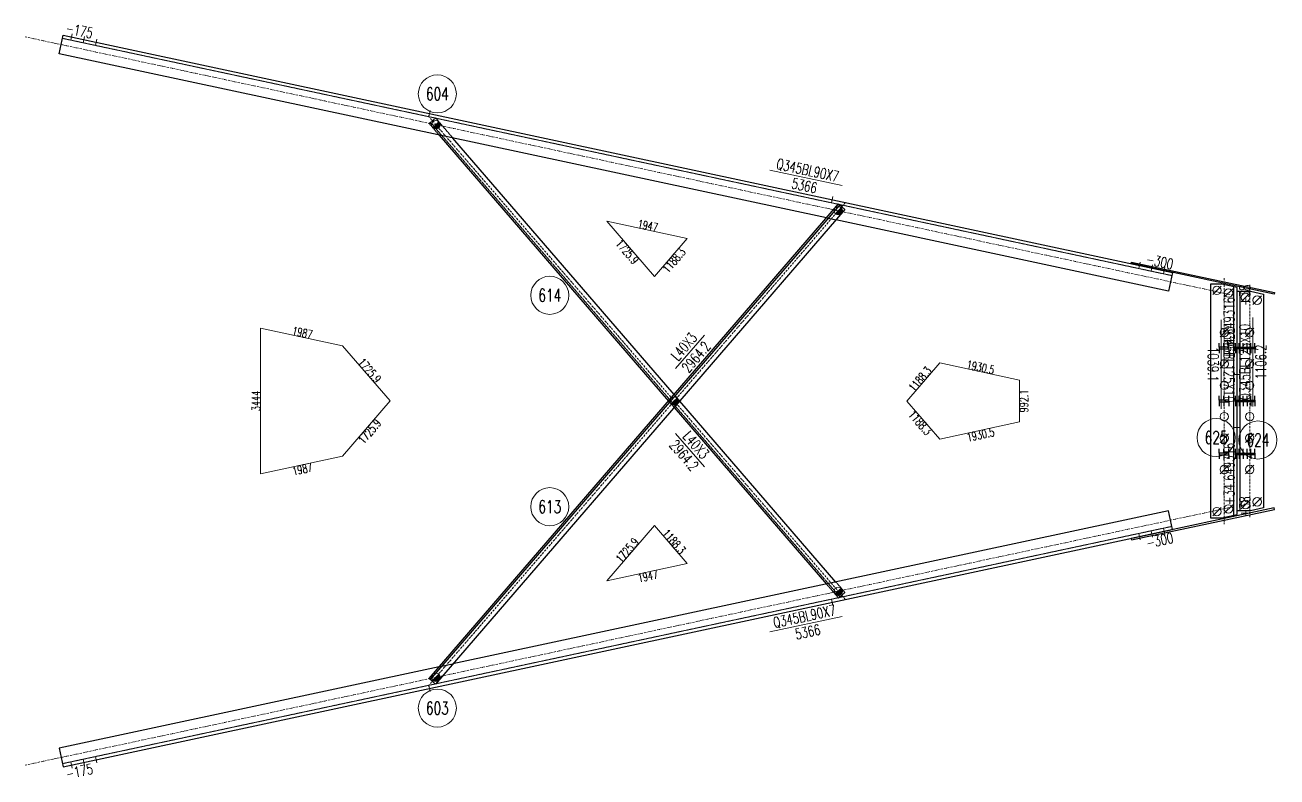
# Model space of a CAD drawing. Extents: x 4047 to 43290, y -150151 to -101862.
# Drawn here: x 4047 to 9969, y -139451 to -135895 of the extents above; entities that cross this region are included whole.
import ezdxf
from ezdxf.enums import TextEntityAlignment as Align

# ---------------------------------------------------------------- set-up
doc = ezdxf.new("R2010")
doc.units = 0
doc.header["$MEASUREMENT"] = 0
doc.linetypes.add('Dash', pattern=[2.75, 2, -0.75])
doc.linetypes.add('DashDot', pattern=[15.6, 9, -3, 0.6, -3])
doc.layers.get('0').update_dxf_attribs({"linetype": 'CONTINUOUS', "lineweight": 25})
doc.styles.get("Standard").update_dxf_attribs({"font": 'simplex.shx', "width": 0.7, "height": 3, "bigfont": 'gbhzfs.shx'})

# ---------------------------------------------------------------- blocks, each defined once
blk = doc.blocks.new('M20X45S')
at = {"color": 3, "linetype": 'Continuous', "lineweight": 13}
blk.add_circle((0, 0), 1, dxfattribs=at)
blk = doc.blocks.new('M20X55S')
at = {"color": 3, "linetype": 'Continuous', "lineweight": 13}
blk.add_line((-1, -1), (1, 1), dxfattribs=at)
blk.add_circle((0, 0), 1, dxfattribs=at)
blk = doc.blocks.new('M16X40S')
at = {"color": 3, "linetype": 'Continuous', "lineweight": 13}
blk.add_line((-0.707, -0.707), (0.707, 0.707), dxfattribs=at)
blk.add_circle((0, 0), 1, dxfattribs=at)
for radius in [0.9, 0.8, 0.7, 0.6, 0.5, 0.4, 0.3, 0.2, 0.1]:
    blk.add_arc((0, 0), radius, 225, 45, dxfattribs=at)

msp = doc.modelspace()

# ---------------------------------------------------------------- linework, layer by layer
at = {"color": 2, "linetype": 'DashDot', "lineweight": 15}
for p, q in [((4047.19859, -135950.90375), (9759.15723, -137171.95904)), ((5954.3667, -136324.64633), (7930.22142, -138614.1269)), ((5954.36676, -139021.14561), (7930.22148, -136731.66447)), ((9720.19287, -138256.00631), (9720.19287, -137089.78535)), ((9840.35989, -138222.43476), (9840.35989, -137123.3569)), ((4047.19859, -139394.88791), (9759.15723, -138173.83261))]:
    msp.add_line(p, q, dxfattribs=at)
at = {"color": 1, "linetype": 'Dash', "lineweight": 20}
for p, q in [((4224.60347, -135958.15008), (9472.0571, -137079.90733)), ((5989.10832, -136334.291), (5958.82608, -136360.42501)), ((5958.82608, -136360.42501), (6006.60325, -136415.78581)), ((5964.88253, -136355.1982), (7901.53625, -138599.25542)), ((6071.39232, -136429.63588), (5989.10832, -136334.291)), ((7883.063, -136816.91986), (7838.45617, -136807.38418)), ((9475.17494, -137065.23493), (9475.19283, -137065.23875)), ((9780.19287, -137426.89583), (9780.19287, -137418.89583)), ((9780.35989, -137426.89583), (9780.35989, -137418.89583)), ((7091.50733, -137672.89584), (7117.92545, -137703.5073)), ((7144.34358, -137672.89584), (7117.92545, -137642.28438)), ((9780.19287, -137676.89583), (9780.19287, -137668.89583)), ((9780.35989, -137676.89583), (9780.35989, -137668.89583)), ((9780.19287, -137926.89583), (9780.19287, -137918.89583)), ((9780.35989, -137926.89583), (9780.35989, -137918.89583)), ((4224.60347, -139387.64158), (9472.0571, -138265.88432)), ((9475.17494, -138280.55673), (9475.19283, -138280.5529)), ((7838.45632, -138538.40745), (7895.4798, -138604.48223)), ((7925.76204, -138578.34822), (7883.06315, -138528.87177)), ((7895.4798, -138604.48223), (7925.76204, -138578.34822)), ((6071.39267, -138916.15571), (6006.60361, -138930.00577))]:
    msp.add_line(p, q, dxfattribs=at)
at = {"color": 7, "linetype": 'Continuous', "lineweight": 13}
for p, q in [((7570.58683, -136581.39329), (7912.85368, -136654.56026)), ((9705.35989, -137709.71619), (9705.35989, -137289.71619)), ((9855.19287, -137698.52567), (9855.19287, -137278.52567)), ((7124.54767, -137519.81804), (7261.75118, -137360.83628)), ((7124.54761, -137825.97355), (7261.75114, -137984.95528)), ((7570.58683, -138764.39837), (7912.85368, -138691.23139))]:
    msp.add_line(p, q, dxfattribs=at)
at = {"color": 7, "linetype": 'Continuous', "lineweight": 30}
for p, q in [((5964.88259, -138990.59373), (7901.53631, -136746.53595)), ((9765.19287, -138212.59786), (9765.19287, -137133.1938)), ((9795.35989, -138192.43476), (9795.35989, -137153.3569)), ((9695.27145, -137418.89583), (9695.27145, -137398.89583)), ((9695.27145, -137426.89583), (9695.27145, -137446.89583)), ((9718.24373, -137418.89583), (9718.24373, -137398.89583)), ((9718.24373, -137426.89583), (9718.24373, -137446.89583)), ((9741.21601, -137418.89583), (9741.21601, -137398.89583)), ((9741.21601, -137426.89583), (9741.21601, -137446.89583)), ((9772.30789, -137418.89583), (9772.30789, -137398.89583)), ((9772.30789, -137426.89583), (9772.30789, -137446.89583)), ((9790.69789, -137418.89583), (9790.69789, -137398.89583)), ((9790.69789, -137426.89583), (9790.69789, -137446.89583)), ((9809.0879, -137418.89583), (9809.0879, -137398.89583)), ((9809.0879, -137426.89583), (9809.0879, -137446.89583)), ((9827.47791, -137418.89583), (9827.47791, -137398.89583)), ((9827.47791, -137426.89583), (9827.47791, -137446.89583)), ((9845.86791, -137418.89583), (9845.86791, -137398.89583)), ((9845.86791, -137426.89583), (9845.86791, -137446.89583)), ((9864.25792, -137418.89583), (9864.25792, -137398.89583)), ((9864.25792, -137426.89583), (9864.25792, -137446.89583)), ((9695.27145, -137668.89583), (9695.27145, -137648.89583)), ((9695.27145, -137676.89583), (9695.27145, -137696.89583)), ((9718.24373, -137668.89583), (9718.24373, -137648.89583)), ((9718.24373, -137676.89583), (9718.24373, -137696.89583)), ((9741.21601, -137668.89583), (9741.21601, -137648.89583)), ((9741.21601, -137676.89583), (9741.21601, -137696.89583)), ((9772.30789, -137668.89583), (9772.30789, -137648.89583)), ((9772.30789, -137676.89583), (9772.30789, -137696.89583)), ((9790.69789, -137668.89583), (9790.69789, -137648.89583)), ((9790.69789, -137676.89583), (9790.69789, -137696.89583)), ((9809.0879, -137668.89583), (9809.0879, -137648.89583)), ((9809.0879, -137676.89583), (9809.0879, -137696.89583)), ((9827.47791, -137668.89583), (9827.47791, -137648.89583)), ((9827.47791, -137676.89583), (9827.47791, -137696.89583)), ((9845.86791, -137668.89583), (9845.86791, -137648.89583)), ((9845.86791, -137676.89583), (9845.86791, -137696.89583)), ((9864.25792, -137668.89583), (9864.25792, -137648.89583)), ((9864.25792, -137676.89583), (9864.25792, -137696.89583)), ((9695.27145, -137918.89583), (9695.27145, -137898.89583)), ((9718.24373, -137918.89583), (9718.24373, -137898.89583)), ((9741.21601, -137918.89583), (9741.21601, -137898.89583)), ((9772.30789, -137918.89583), (9772.30789, -137898.89583)), ((9790.69789, -137918.89583), (9790.69789, -137898.89583)), ((9809.0879, -137918.89583), (9809.0879, -137898.89583)), ((9827.47791, -137918.89583), (9827.47791, -137898.89583)), ((9845.86791, -137918.89583), (9845.86791, -137898.89583)), ((9864.25792, -137918.89583), (9864.25792, -137898.89583)), ((9695.27145, -137926.89583), (9695.27145, -137946.89583)), ((9718.24373, -137926.89583), (9718.24373, -137946.89583)), ((9741.21601, -137926.89583), (9741.21601, -137946.89583)), ((9772.30789, -137926.89583), (9772.30789, -137946.89583)), ((9790.69789, -137926.89583), (9790.69789, -137946.89583)), ((9809.0879, -137926.89583), (9809.0879, -137946.89583)), ((9827.47791, -137926.89583), (9827.47791, -137946.89583)), ((9845.86791, -137926.89583), (9845.86791, -137946.89583)), ((9864.25792, -137926.89583), (9864.25792, -137946.89583))]:
    msp.add_line(p, q, dxfattribs=at)
at = {"color": 1, "linetype": 'Continuous', "lineweight": 18}
for p, q in [((6798.73035, -136823.25212), (7024.25531, -137084.57448)), ((7179.52766, -136904.65582), (6798.73035, -136823.25212)), ((7024.25531, -137084.57448), (7179.52766, -136904.65582)), ((5160.3076, -137328.4974), (5160.3076, -138017.29423)), ((5548.92802, -137411.57346), (5160.3076, -137328.4974)), ((5774.45298, -137672.89582), (5548.92802, -137411.57346)), ((8374.1743, -137492.97717), (8218.90195, -137672.89583)), ((8751.73989, -137573.69002), (8374.1743, -137492.97717)), ((8751.73989, -137772.10163), (8751.73989, -137573.69002)), ((5548.92809, -137934.21816), (5774.45298, -137672.89582)), ((8218.90195, -137672.89583), (8374.17433, -137852.81447)), ((8374.17433, -137852.81447), (8751.73989, -137772.10163)), ((5160.3076, -138017.29423), (5548.92809, -137934.21816)), ((7024.25545, -138261.21715), (6798.73056, -138522.53949)), ((7179.52783, -138441.1358), (7024.25545, -138261.21715)), ((6798.73056, -138522.53949), (7179.52783, -138441.1358))]:
    msp.add_line(p, q, dxfattribs=at)
at = {"color": 7, "linetype": 'Continuous', "lineweight": 30}
for points in [[(4208.92483, -136031.49298), (4227.73919, -135943.4815)], [(4227.73919, -135943.4815), (9475.17494, -137065.23493)], [(7838.45617, -136807.38418), (4208.92483, -136031.49298)], [(6006.60325, -136415.78581), (7091.50733, -137672.89584)], [(7117.92545, -137642.28438), (6071.39232, -136429.63588)], [(5958.82614, -138985.36693), (7895.47986, -136741.30915)], [(7925.7621, -136767.44315), (5989.10838, -139011.50094)], [(7895.47986, -136741.30915), (7925.7621, -136767.44315)], [(9456.37846, -137153.25023), (7883.063, -136816.91986)], [(9279.61192, -137023.42839), (9281.27643, -137015.6421)], [(9956.36253, -137168.10094), (9279.61192, -137023.42839)], [(9281.27643, -137015.6421), (9958.02705, -137160.31465)], [(9475.19283, -137065.23875), (9456.37846, -137153.25023)], [(9655.19287, -137119.78535), (9655.19287, -138226.00631)], [(9709.19287, -137119.78535), (9655.19287, -137119.78535)], [(9780.19287, -137136.78535), (9709.19287, -137119.78535)], [(9780.19287, -137418.89583), (9780.19287, -137136.78535)], [(9780.35989, -137153.3569), (9844.35989, -137153.3569)], [(9780.35989, -137418.89583), (9780.35989, -137153.3569)], [(9844.35989, -137153.3569), (9905.35989, -137168.3569)], [(9905.35989, -137168.3569), (9905.35989, -138177.43476)], [(9958.02705, -137160.31465), (9956.36253, -137168.10094)], [(9695.27145, -137418.89583), (9695.27145, -137426.89583)], [(9741.21601, -137418.89583), (9695.27145, -137418.89583)], [(9695.27145, -137418.89583), (9695.27145, -137426.89583)], [(9741.21601, -137418.89583), (9695.27145, -137418.89583)], [(9695.27145, -137426.89583), (9741.21601, -137426.89583)], [(9695.27145, -137426.89583), (9741.21601, -137426.89583)], [(9741.21601, -137426.89583), (9741.21601, -137418.89583)], [(9741.21601, -137426.89583), (9741.21601, -137418.89583)], [(9772.30789, -137418.89583), (9864.25792, -137418.89583)], [(9772.30789, -137426.89583), (9772.30789, -137418.89583)], [(9772.30789, -137418.89583), (9864.25792, -137418.89583)], [(9772.30789, -137426.89583), (9772.30789, -137418.89583)], [(9864.25792, -137426.89583), (9772.30789, -137426.89583)], [(9864.25792, -137426.89583), (9772.30789, -137426.89583)], [(9780.19287, -137668.89583), (9780.19287, -137426.89583)], [(9780.35989, -137668.89583), (9780.35989, -137426.89583)], [(9864.25792, -137418.89583), (9864.25792, -137426.89583)], [(9864.25792, -137418.89583), (9864.25792, -137426.89583)], [(7883.06315, -138528.87177), (7144.34358, -137672.89584)], [(9695.27145, -137668.89583), (9695.27145, -137676.89583)], [(9741.21601, -137668.89583), (9695.27145, -137668.89583)], [(9695.27145, -137668.89583), (9695.27145, -137676.89583)], [(9741.21601, -137668.89583), (9695.27145, -137668.89583)], [(9695.27145, -137676.89583), (9741.21601, -137676.89583)], [(9695.27145, -137676.89583), (9741.21601, -137676.89583)], [(9741.21601, -137676.89583), (9741.21601, -137668.89583)], [(9741.21601, -137676.89583), (9741.21601, -137668.89583)], [(9772.30789, -137668.89583), (9864.25792, -137668.89583)], [(9772.30789, -137676.89583), (9772.30789, -137668.89583)], [(9772.30789, -137668.89583), (9864.25792, -137668.89583)], [(9772.30789, -137676.89583), (9772.30789, -137668.89583)], [(9864.25792, -137676.89583), (9772.30789, -137676.89583)], [(9864.25792, -137676.89583), (9772.30789, -137676.89583)], [(9780.19287, -137918.89583), (9780.19287, -137676.89583)], [(9780.35989, -137918.89583), (9780.35989, -137676.89583)], [(9864.25792, -137668.89583), (9864.25792, -137676.89583)], [(9864.25792, -137668.89583), (9864.25792, -137676.89583)], [(7117.92545, -137703.5073), (7838.45632, -138538.40745)], [(9695.27145, -137918.89583), (9695.27145, -137926.89583)], [(9741.21601, -137918.89583), (9695.27145, -137918.89583)], [(9695.27145, -137918.89583), (9695.27145, -137926.89583)], [(9741.21601, -137918.89583), (9695.27145, -137918.89583)], [(9741.21601, -137926.89583), (9741.21601, -137918.89583)], [(9741.21601, -137926.89583), (9741.21601, -137918.89583)], [(9772.30789, -137918.89583), (9864.25792, -137918.89583)], [(9772.30789, -137926.89583), (9772.30789, -137918.89583)], [(9772.30789, -137918.89583), (9864.25792, -137918.89583)], [(9772.30789, -137926.89583), (9772.30789, -137918.89583)], [(9864.25792, -137918.89583), (9864.25792, -137926.89583)], [(9864.25792, -137918.89583), (9864.25792, -137926.89583)], [(9695.27145, -137926.89583), (9741.21601, -137926.89583)], [(9695.27145, -137926.89583), (9741.21601, -137926.89583)], [(9864.25792, -137926.89583), (9772.30789, -137926.89583)], [(9864.25792, -137926.89583), (9772.30789, -137926.89583)], [(9780.19287, -138209.00631), (9780.19287, -137926.89583)], [(9780.35989, -138192.43476), (9780.35989, -137926.89583)], [(9456.37846, -138192.54143), (6071.39267, -138916.15571)], [(9956.36253, -138177.69072), (9279.61192, -138322.36327)], [(9281.27643, -138330.14955), (9958.02705, -138185.477)], [(9475.19283, -138280.5529), (9456.37846, -138192.54143)], [(9709.19287, -138226.00631), (9780.19287, -138209.00631)], [(9844.35989, -138192.43476), (9780.35989, -138192.43476)], [(9905.35989, -138177.43476), (9844.35989, -138192.43476)], [(9958.02705, -138185.477), (9956.36253, -138177.69072)], [(9655.19287, -138226.00631), (9709.19287, -138226.00631)], [(4227.73919, -139402.31016), (9475.17494, -138280.55673)], [(9279.61192, -138322.36327), (9281.27643, -138330.14955)], [(6006.60361, -138930.00577), (4208.92483, -139314.29868)], [(5989.10838, -139011.50094), (5958.82614, -138985.36693)], [(4208.92483, -139314.29868), (4227.73919, -139402.31016)]]:
    msp.add_lwpolyline(points, dxfattribs=at)
at = {"color": 3, "linetype": 'Continuous', "lineweight": 20}
for points in [[(4269.99113, -135937.17486), (4263.71968, -135966.51202)], [(4328.66545, -135949.71777), (4322.39399, -135979.05493)], [(4387.33977, -135962.26068), (4381.06831, -135991.59784)], [(5963.72811, -136299.24795), (5957.45666, -136328.58511)], [(7867.71393, -136706.26629), (7861.44247, -136735.60345)], [(9321.86371, -137017.12241), (9315.59226, -137046.45957)], [(9380.53803, -137029.66532), (9374.26657, -137059.00248)], [(9439.21235, -137042.20823), (9432.94089, -137071.54539)], [(9795.19287, -137547.89583), (9765.19287, -137547.89583)], [(9795.19287, -137797.89583), (9765.19287, -137797.89583)], [(9439.21235, -138303.58342), (9432.94089, -138274.24626)], [(9321.86371, -138328.66924), (9315.59226, -138299.33209)], [(9380.53803, -138316.12633), (9374.26657, -138286.78917)], [(7867.71393, -138639.52536), (7861.44247, -138610.1882)], [(5963.72811, -139046.54371), (5957.45666, -139017.20655)], [(4269.99113, -139408.61679), (4263.71968, -139379.27964)], [(4328.66545, -139396.07388), (4322.39399, -139366.73673)], [(4387.33977, -139383.53097), (4381.06831, -139354.19382)]]:
    msp.add_lwpolyline(points, dxfattribs=at)
at = {"color": 7, "linetype": 'Continuous', "lineweight": 13}
for centre in [(5997.58621, -136220.58796), (6529.42879, -137173.12574), (9681.35989, -137846.07547), (9879.19287, -137857.26599), (6529.42884, -138172.66602), (5997.58621, -139125.20369)]:
    msp.add_circle(centre, 90, dxfattribs=at)

# ---------------------------------------------------------------- block references
at = {"color": 3, "linetype": 'Continuous', "lineweight": 13, "xscale": 20, "yscale": 20, "zscale": 20}
for name, p in [('M16X40S', (5990.30064, -136366.28404)), ('M16X40S', (7894.28723, -136773.30255)), ('M20X55S', (9685.19287, -137149.64901)), ('M20X55S', (9740.19287, -137162.43476)), ('M20X55S', (9820.35989, -137183.3569)), ('M20X55S', (9875.35989, -137196.14265)), ('M20X55S', (9720.19287, -137348.89583)), ('M20X55S', (9840.35989, -137348.89583)), ('M20X55S', (9720.19287, -137496.89583)), ('M20X55S', (9840.35989, -137496.89583)), ('M20X45S', (9720.19287, -137598.89583)), ('M20X45S', (9840.35989, -137598.89583)), ('M16X40S', (7117.92545, -137672.89584)), ('M20X45S', (9720.19287, -137746.89583)), ('M20X45S', (9840.35989, -137746.89583)), ('M20X55S', (9720.19287, -137848.89583)), ('M20X55S', (9840.35989, -137848.89583)), ('M20X55S', (9720.19287, -137996.89583)), ('M20X55S', (9840.35989, -137996.89583)), ('M20X55S', (9820.35989, -138162.43476)), ('M20X55S', (9875.35989, -138149.649)), ('M20X55S', (9685.19287, -138196.14265)), ('M20X55S', (9740.19287, -138183.3569)), ('M16X40S', (7894.28738, -138572.48907)), ('M16X40S', (5990.30101, -138979.50754))]:
    msp.add_blockref(name, p, dxfattribs=at)

# ---------------------------------------------------------------- texts
at = {"color": 7, "linetype": 'Continuous', "lineweight": 13, "width": 0.7}
for s, rotation, p in [('-175', 347.933402016, (4304.03188, -135921.44345)), ('Q345BL90X7', 347.933402016, (7749.55957, -136581.30533)), ('5366', 347.933402016, (7733.88094, -136654.64822)), ('-300', 347.933402016, (9414.57878, -137013.93391)), ('+38', 90, (9817.69287, -137172.28535)), ('+34.649316', 90, (9742.85989, -137328.3569)), ('Q345BL125X10', 270, (9742.85989, -137499.71619)), ('Q345BL125X10', 90, (9817.69287, -137488.52567)), ('L40X3', 49.205340791, (7164.75982, -137415.82653)), ('2964.2', 49.205340791, (7221.53902, -137464.82779)), ('1039.1', 270, (9667.85989, -137499.71619)), ('1106.2', 90, (9892.69287, -137488.52567)), ('2964.2', 310.794666385, (7164.75978, -137929.96504)), ('L40X3', 310.794666385, (7221.53897, -137880.96378)), ('+34.649316', 90, (9742.85989, -138017.43476)), ('+38', 90, (9817.69287, -138173.50631)), ('-300', 12.066597984, (9414.57878, -138331.85775)), ('Q345BL90X7', 12.066597984, (7733.88094, -138691.14344)), ('5366', 12.066597984, (7749.55957, -138764.48633)), ('-175', 12.066597984, (4304.03188, -139424.34821))]:
    msp.add_text(s, height=50, rotation=rotation, dxfattribs=at).set_placement(p, align=Align.MIDDLE_CENTER)
for s, p in [('604', (5997.58621, -136220.58796)), ('614', (6529.42879, -137173.12574)), ('625', (9681.35989, -137846.07547)), ('624', (9879.19287, -137857.26599)), ('613', (6529.42884, -138172.66602)), ('603', (5997.58621, -139125.20369))]:
    msp.add_text(s, height=60, dxfattribs=at).set_placement(p, align=Align.MIDDLE_CENTER)
at = {"color": 7, "linetype": 'Continuous', "lineweight": 20, "width": 0.7}
for s, rotation, p in [('1947', 347.933402016, (6993.35179, -136844.20029)), ('1725.9', 310.794666385, (6896.2003, -136967.11098)), ('1188.3', 49.205340791, (7117.18402, -137007.81282)), ('1987', 347.933402016, (5358.84059, -137350.28174)), ('1725.9', 310.794666385, (5676.98302, -137529.03697)), ('1930.5', 347.933402016, (8567.17987, -137513.57991)), ('1188.3', 49.205340791, (8281.24559, -137569.73883)), ('3444', 90, (5140.1076, -137672.89582)), ('992.1', 90, (8771.93989, -137672.89582)), ('1188.3', 310.794666385, (8281.24561, -137776.05282)), ('1725.9', 49.205340791, (5676.98306, -137816.75466)), ('1930.5', 12.066597984, (8567.17989, -137832.21174)), ('1987', 12.066597984, (5358.84063, -137995.50988)), ('1725.9', 49.205340791, (6896.20047, -138378.68065)), ('1188.3', 310.794666385, (7117.18417, -138337.9788)), ('1947', 12.066597984, (6993.35198, -138501.59133))]:
    msp.add_text(s, height=40, rotation=rotation, dxfattribs=at).set_placement(p, align=Align.MIDDLE_CENTER)

doc.saveas('drawing.dxf')
